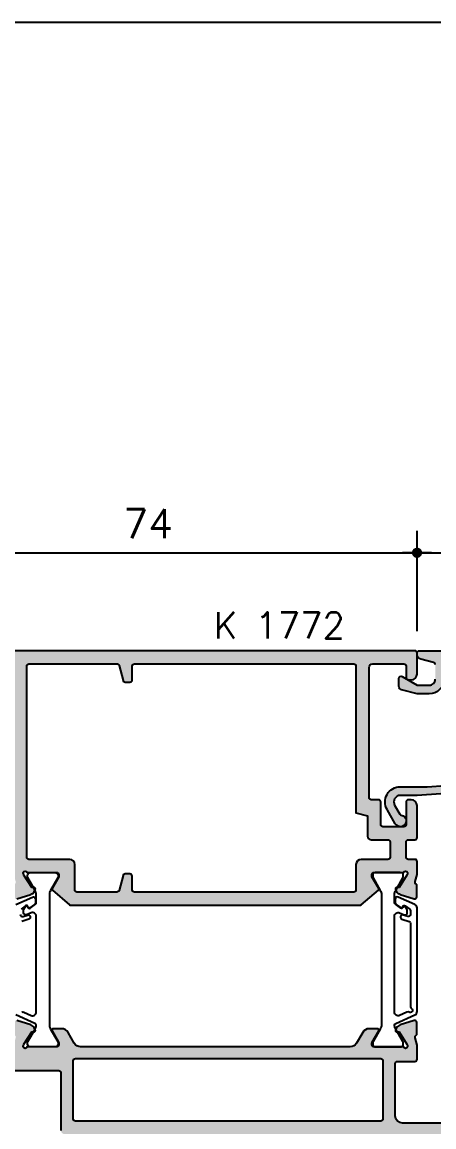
# Model space of a CAD drawing. Extents: x 0 to 1130, y -960 to 577.
# Drawn here: x 356.1 to 384.5, y -99 to -23 of the extents above; entities that cross this region are included whole.
import ezdxf

# ---------------------------------------------------------------- set-up
doc = ezdxf.new("R2010")
doc.units = 0
doc.header["$LTSCALE"] = 7.5
doc.header["$MEASUREMENT"] = 0
doc.layers.get('0').update_dxf_attribs({"linetype": 'CONTINUOUS'})
doc.layers.get('DEFPOINTS').update_dxf_attribs({"linetype": 'CONTINUOUS'})
for name, color, linetype in [('FILL', 8, 'CONTINUOUS'), ('GOMMA', 3, 'CONTINUOUS'), ('GROSSA', 4, 'CONTINUOUS'), ('MARCHIO', 7, 'CONTINUOUS'), ('QUOTE', 254, 'CONTINUOUS'), ('TESTO', 2, 'CONTINUOUS')]:
    doc.layers.add(name, color=color, linetype=linetype)
doc.styles.get("Standard").update_dxf_attribs({"font": 'romans.shx'})
doc.dimstyles.new('SCALA_1-2$0', dxfattribs={"dimtxt": 2, "dimasz": 1, "dimexe": 1.5, "dimexo": 1.5, "dimgap": 1, "dimtad": 3, "dimlfac": 2, "dimdsep": 46, "dimtxsty": 'Standard', "dimblk1": 'PUNTO', "dimblk2": 'PUNTO', "dimsah": 1, "dimcen": 0, "dimclrt": 2, "dimaunit": 1, "dimadec": 0, "dimazin": 0, "dimtfac": 0.7, "dimtmove": 0, "dimatfit": 3, "dimldrblk": 'PUNTO', "dimfxl": 1, "dimtolj": 2, "dimarcsym": 0})

# ---------------------------------------------------------------- blocks, each defined once
blk = doc.blocks.new('PUNTO')
blk.add_line((-1, 0), (1, 0))
at = {"const_width": 0.35}
blk.add_lwpolyline([(-0.1750000000000114, 0, 1), (0.1750000000000114, 0, 1)], format="xyb", close=True, dxfattribs=at)
blk = doc.blocks.new('*D85')
at = {"layer": 'DEFPOINTS', "color": 0, "transparency": 16777216}
for p in [(383.2974432438359, -59.50696298752115), (346.2974432438359, -66.50000027074663), (383.2974432438359, -66.40000027074683)]:
    blk.add_point(p, dxfattribs=at)
at = {"layer": 'QUOTE', "color": 0, "lineweight": -2, "transparency": 16777216}
for p, q in [((346.2974432438359, -65.00000027074663), (346.2974432438359, -58.00696298752115)), ((383.2974432438359, -64.90000027074683), (383.2974432438359, -58.00696298752115)), ((347.2974432438359, -59.50696298752115), (382.2974432438359, -59.50696298752115))]:
    blk.add_line(p, q, dxfattribs=at)
at = {"layer": 'QUOTE', "color": 0, "lineweight": -2, "transparency": 16777216, "rotation": 180}
blk.add_blockref('PUNTO', (346.2974432438359, -59.50696298752115), dxfattribs=at)
at = {"layer": 'QUOTE', "color": 0, "lineweight": -2, "transparency": 16777216}
blk.add_blockref('PUNTO', (383.2974432438359, -59.50696298752115), dxfattribs=at)
at = {"layer": 'QUOTE', "color": 2, "transparency": 16777216, "insert": (364.7974432438359, -57.50696298752115), "char_height": 2, "attachment_point": 5}
blk.add_mtext('\\A2;74', dxfattribs=at)
blk = doc.blocks.new('*D86')
at = {"layer": 'DEFPOINTS', "color": 0, "transparency": 16777216}
for p in [(394.2956111785611, -59.50696298752115), (383.2974432438359, -66.40000027074683), (394.2956111785611, -66.40003627691686)]:
    blk.add_point(p, dxfattribs=at)
at = {"layer": 'QUOTE', "color": 0, "lineweight": -2, "transparency": 16777216}
for p, q in [((383.2974432438359, -64.90000027074683), (383.2974432438359, -58.00696298752115)), ((394.2956111785611, -64.90003627691686), (394.2956111785611, -58.00696298752115)), ((384.2974432438359, -59.50696298752115), (393.2956111785611, -59.50696298752115))]:
    blk.add_line(p, q, dxfattribs=at)
at = {"layer": 'QUOTE', "color": 0, "lineweight": -2, "transparency": 16777216, "rotation": 180}
blk.add_blockref('PUNTO', (383.2974432438359, -59.50696298752115), dxfattribs=at)
at = {"layer": 'QUOTE', "color": 0, "lineweight": -2, "transparency": 16777216}
blk.add_blockref('PUNTO', (394.2956111785611, -59.50696298752115), dxfattribs=at)
at = {"layer": 'QUOTE', "color": 2, "transparency": 16777216, "insert": (388.7965272111985, -57.50696298752115), "char_height": 2, "attachment_point": 5}
blk.add_mtext('\\A2;22', dxfattribs=at)

msp = doc.modelspace()

# ---------------------------------------------------------------- hatches: boundary and pattern name
at = {"layer": 'FILL'}
h = msp.add_hatch(color=256, dxfattribs=at)
edge = h.paths.add_edge_path(flags=16)
edge.add_arc((363.2119869420862, -68.25000027074663), 0.15, 194.9999999999607, 269.9999999999566)
edge.add_line((363.211986942086, -68.40000027074672), (363.5468878938896, -68.40000027074672))
edge.add_arc((363.5468878938891, -68.25000027074685), 0.1499999999998636, 270.0000000000868, 360.0000000000869)
edge.add_line((363.6968878938892, -68.25000027074663), (363.6968878938892, -67.30000027074658))
edge.add_arc((363.8468878938888, -67.3000002707467), 0.1499999999999631, 89.99999999995123, 179.9999999999566, ccw=False)
edge.add_line((363.8468878938893, -67.15000027074672), (378.9468878938892, -67.15000027074672))
edge.add_arc((378.9468878938892, -67.3000002707467), 0.1500000000000057, 0, 90, ccw=False)
edge.add_line((379.0968878938893, -67.3000002707467), (379.0968878938893, -77.39938679848791))
edge.add_line((379.0968878938893, -77.39938679848791), (379.8974432438361, -77.6138949580025))
edge.add_line((379.8974432438358, -77.6138949580025), (379.8974432438358, -79.00000027074674))
edge.add_arc((380.1474432438358, -79.00000027074663), 0.2500000000000853, 180.0000000000196, 270.0000000000326)
edge.add_line((380.1474432438363, -79.25000027074674), (381.2974432438361, -79.25000027074663))
edge.add_arc((381.2974432438359, -79.4000002707466), 0.1500000000000057, -3.26281224261038e-11, 89.99999999994583, ccw=False)
edge.add_line((381.447443243836, -79.40000027074672), (381.447443243836, -80.4476704113685))
edge.add_arc((381.2974432438359, -80.44767041136862), 0.1500000000000057, -89.99999999994583, 3.26281224261038e-11, ccw=False)
edge.add_line((381.2974432438359, -80.5976704113686), (379.4468878938892, -80.5976704113686))
edge.add_arc((379.4468878938892, -80.94767041136862), 0.3499999999999943, 90.00000000000463, 180.0000000000047)
edge.add_line((379.0968878938893, -80.94767041136862), (379.0968878938893, -82.70000027074678))
edge.add_arc((378.9468878938892, -82.70000027074678), 0.1499999999999773, -90, 0, ccw=False)
edge.add_line((378.9468878938892, -82.85000027074676), (363.8468878938893, -82.85000027074699))
edge.add_arc((363.8468878938891, -82.7000002707469), 0.1500000000000625, 179.9999999999891, 270.0000000000054, ccw=False)
edge.add_line((363.6968878938892, -82.7000002707469), (363.6968878938892, -81.75000027074685))
edge.add_arc((363.5468878938891, -81.75000027074663), 0.1499999999998636, 359.9999999999131, 449.9999999999132)
edge.add_line((363.5468878938896, -81.60000027074676), (363.2119869420862, -81.60000027074676))
edge.add_arc((363.2119869420862, -81.75000027074674), 0.1500000000000057, 90.00000000004343, 165.0000000000393)
edge.add_line((363.0670980681427, -81.71117741398149), (362.7917412290969, -82.73882312751226))
edge.add_arc((362.6468523551537, -82.7000002707469), 0.1499999999998922, 269.99999999998914, 344.9999999999833, ccw=False)
edge.add_line((362.6468523551537, -82.85000027074676), (359.8979985937824, -82.85000027074699))
edge.add_arc((359.8979985937824, -82.7000002707469), 0.1500000000000057, 180.0000000000109, 270.0000000000054, ccw=False)
edge.add_line((359.7479985937825, -82.7000002707469), (359.7479985937823, -80.9476704113685))
edge.add_arc((359.3979985937822, -80.94767041136862), 0.3499999999999943, 4.652697134026705e-12, 90)
edge.add_line((359.3979985937822, -80.5976704113686), (356.5974432438356, -80.5976704113686))
edge.add_arc((356.5974432438356, -80.44767041136862), 0.1500000000000057, 180.0000000000109, 270.0000000000054, ccw=False)
edge.add_line((356.4474432438356, -80.44767041136862), (356.4474432438356, -67.30000027074658))
edge.add_arc((356.5974432438356, -67.30000027074658), 0.1500000000000199, 90.0000000000054, 180.0000000000109, ccw=False)
edge.add_line((356.5974432438356, -67.1500002707466), (362.6468523551539, -67.15000027074672))
edge.add_arc((362.6468523551537, -67.30000027074658), 0.1499999999998636, 15.000000000008981, 90.00000000002171, ccw=False)
edge.add_line((362.7917412290969, -67.26117741398122), (363.0670980681427, -68.28882312751199))
edge = h.paths.add_edge_path()
edge.add_line((380.197443243836, -81.80000027074749), (380.197443243836, -81.6500002707474))
edge.add_arc((380.3474432438356, -81.6500002707474), 0.1499999999998636, 90, 180, ccw=False)
edge.add_line((380.3474432438356, -81.50000027074753), (382.3646005313612, -81.50000027074753))
edge.add_arc((382.5060218875988, -81.55000027074749), 0.1499999999999834, 19.471220634497627, 160.5287793655025, ccw=False)
edge.add_line((382.6474432438358, -81.50000027074753), (382.6474432438358, -81.51914116130416))
edge.add_arc((382.3474432438359, -81.51914116130439), 0.3000000000000682, -32.40172067704111, 5.4285465012071654e-11, ccw=False)
edge.add_line((382.600736793871, -81.67989680665079), (382.0587051889302, -82.53394525484367))
edge.add_line((382.0587051889302, -82.53394525484356), (381.9144944117847, -82.52789669398936))
edge.add_arc((381.9103038458998, -82.62780885119554), 0.1000000000000201, 87.59827932291405, 207.5982793229115)
edge.add_line((381.82168209667, -82.6741357932861), (381.8951467331337, -82.81467096129342))
edge.add_arc((382.2496337300527, -82.62936319293141), 0.399999999999929, 207.5982793228842, 252.5982793228868)
edge.add_line((382.1300059503042, -83.01105573191063), (383.0903403302191, -83.31203795700873))
edge.add_arc((383.1352007476248, -83.16890325489152), 0.1499999999999461, 252.598279322908, 360.0000000000109)
edge.add_line((383.2852007476249, -83.1689032548914), (383.2852007476249, -82.39335616811417))
edge.add_arc((383.1852032055651, -82.39265503900987), 0.0999999999999522, 359.5982793229086, 420.3673421366811)
edge.add_arc((383.3088125523993, -82.17535172708114), 0.1500000000000135, 162.5982793228698, 240.3673421366588, ccw=False)
edge.add_line((383.165677850282, -82.13049130967539), (383.2974432438359, -81.63059469637454))
edge.add_line((383.2974432438359, -81.63059469637443), (383.2974432438359, -80.74767041136869))
edge.add_arc((383.1474432438358, -80.74767041136869), 0.1500000000001194, 1.085629331272016e-11, 89.99999999998914)
edge.add_line((383.1474432438358, -80.5976704113686), (382.6974432438358, -80.5976704113686))
edge.add_arc((382.6974432438358, -80.44767041136862), 0.1500000000000341, 180.0000000000217, 270.00000000002166, ccw=False)
edge.add_line((382.5474432438359, -80.44767041136862), (382.5474432438359, -79.40000027074672))
edge.add_arc((382.697443243836, -79.40000027074672), 0.1500000000000909, 90, 180, ccw=False)
edge.add_line((382.697443243836, -79.25000027074663), (383.1474432438361, -79.25000027074663))
edge.add_arc((383.1474432438361, -79.10000027074665), 0.1499999999999773, 269.9999999999566, 359.9999999999566)
edge.add_line((383.2974432438359, -79.10000027074676), (383.2974432438359, -76.90000027074672))
edge.add_arc((382.8974432438361, -76.90000027074683), 0.3999999999999773, 1.628443996909413e-11, 90.00000000001629)
edge.add_line((382.8974432438358, -76.50000027074685), (382.6974432438358, -76.50000027074685))
edge.add_arc((382.6974432438358, -76.65000027074683), 0.1499999999999773, 89.99999999995657, 179.9999999999566)
edge.add_line((382.5474432438359, -76.65000027074672), (382.5474432438359, -78.20000027074667))
edge.add_arc((382.3974432438358, -78.20000027074678), 0.1499999999999773, -89.99999999995657, 4.3428372009657323e-11, ccw=False)
edge.add_line((382.3974432438358, -78.35000027074676), (380.9474432438358, -78.35000027074676))
edge.add_arc((380.947443243836, -78.20000027074667), 0.1500000000000909, 180, 270, ccw=False)
edge.add_line((380.7974432438359, -78.20000027074667), (380.7974432438359, -76.65000027074683))
edge.add_arc((380.6474432438358, -76.65000027074683), 0.1500000000000341, 2.171258662545267e-11, 90.0000000000217)
edge.add_line((380.6474432438358, -76.50000027074685), (380.1468878938895, -76.50000027074685))
edge.add_arc((380.1468878938892, -76.35000027074676), 0.1500000000000341, 180.0000000000217, 270.00000000002166, ccw=False)
edge.add_line((379.9968878938894, -76.35000027074688), (379.9968878938894, -67.40000027074672))
edge.add_arc((380.2468878938894, -67.40000027074672), 0.25, 90, 180, ccw=False)
edge.add_line((380.2468878938894, -67.15000027074672), (382.3974432438361, -67.15000027074672))
edge.add_arc((382.3974432438358, -67.30000027074658), 0.1499999999998636, 0, 90, ccw=False)
edge.add_line((382.5474432438359, -67.30000027074658), (382.5474432438359, -68.10000027074676))
edge.add_arc((382.6974432438358, -68.10000027074665), 0.1499999999999773, 180.0000000000434, 270.0000000000434)
edge.add_line((382.697443243836, -68.25000027074663), (382.8974432438361, -68.25000027074663))
edge.add_arc((382.8974432438361, -67.85000027074665), 0.3999999999999773, 269.9999999999837, 359.9999999999837)
edge.add_line((383.2974432438359, -67.85000027074676), (383.2974432438359, -66.40000027074683))
edge.add_arc((383.1474432438358, -66.40000027074683), 0.1500000000000057, 1.085629331272839e-11, 90.00000000001086)
edge.add_line((383.1474432438358, -66.25000027074685), (346.5474432438359, -66.25000027074663))
edge.add_arc((346.5474432438359, -66.50000027074663), 0.25, 90, 180)
edge.add_line((346.2974432438359, -66.50000027074663), (346.2974432438359, -68.35000027074653))
edge.add_arc((346.447443243836, -68.35000027074653), 0.1500000000000341, 180, 270)
edge.add_line((346.447443243836, -68.50000027074663), (347.197443243836, -68.50000027074663))
edge.add_arc((347.197443243836, -68.1500002707466), 0.3500000000000227, 269.9999999999791, 359.9999999999814)
edge.add_arc((347.3974432438358, -68.15000027074672), 0.1500000000000909, 0, 90)
edge.add_line((347.3974432438358, -68.00000027074663), (347.0474432438359, -68.00000027074663))
edge.add_arc((347.0474432438359, -67.85000027074653), 0.1500000000000909, 180, 270, ccw=False)
edge.add_line((346.8974432438358, -67.85000027074653), (346.8974432438358, -67.2500002707464))
edge.add_arc((347.2474432438357, -67.2500002707464), 0.3499999999999091, 90, 180, ccw=False)
edge.add_line((347.2474432438357, -66.90000027074649), (350.3474432438356, -66.90000027074649))
edge.add_arc((350.3474432438356, -67.25000027074663), 0.3500000000001364, 0, 90, ccw=False)
edge.add_line((350.697443243836, -67.25000027074663), (350.697443243836, -67.85000027074676))
edge.add_arc((350.5474432438359, -67.85000027074676), 0.1499999999998636, -90, 0, ccw=False)
edge.add_line((350.5474432438359, -68.00000027074663), (350.1974432438358, -68.00000027074663))
edge.add_arc((350.197443243836, -68.15000027074649), 0.149999999999892, 90.00000000001086, 179.9999999999891)
edge.add_arc((350.3974432438358, -68.1500002707466), 0.3499999999999801, 179.9999999999721, 269.9999999999884)
edge.add_line((350.3974432438358, -68.50000027074663), (351.1474432438358, -68.50000027074663))
edge.add_arc((351.1474432438358, -68.35000027074653), 0.1500000000000909, 270, 360)
edge.add_line((351.2974432438359, -68.35000027074653), (351.2974432438359, -67.30000027074658))
edge.add_arc((351.447443243836, -67.30000027074658), 0.1499999999998636, 90, 180, ccw=False)
edge.add_line((351.447443243836, -67.15000027074672), (355.0474432438364, -67.15000027074672))
edge.add_arc((355.0474432438361, -67.65000027074672), 0.5, 0, 90.00000000000159, ccw=False)
edge.add_line((355.5474432438361, -67.65000027074672), (355.5474432438355, -81.63059469637398))
edge.add_line((355.5474432438355, -81.63059469637398), (355.6792086373894, -82.13049130967539))
edge.add_arc((355.5360739352723, -82.17535172708114), 0.1500000000000208, -60.36734213665409, 17.401720677128594, ccw=False)
edge.add_arc((355.6596832821065, -82.39265503900987), 0.09999999999994329, 119.6326578633189, 180.4017206770914)
edge.add_line((355.5596857400469, -82.39335616811428), (355.5596857400469, -83.16890325489152))
edge.add_arc((355.7096857400466, -83.16890325489152), 0.1499999999999488, 179.9999999999891, 287.401720677092)
edge.add_line((355.7545461574523, -83.31203795700873), (356.7148805373672, -83.01105573191063))
edge.add_arc((356.5952527576187, -82.62936319293141), 0.3999999999999496, 287.401720677112, 332.4017206771132)
edge.add_line((356.9497397545379, -82.81467096129342), (357.0232043910019, -82.6741357932861))
edge.add_arc((356.9345826417721, -82.62780885119554), 0.1000000000000089, 332.4017206770778, 452.4017206770779)
edge.add_line((356.9303920758871, -82.52789669398948), (356.7861812987414, -82.53394525484367))
edge.add_line((356.7861812987417, -82.53394525484367), (356.2441496938011, -81.67989680665079))
edge.add_arc((356.4974432438357, -81.51914116130405), 0.3000000000001614, 180.0000000000163, 212.4017206771137, ccw=False)
edge.add_line((356.1974432438356, -81.51914116130416), (356.1974432438356, -81.50000027074753))
edge.add_arc((356.3388646000731, -81.55000027074749), 0.1499999999999834, 19.471220634497627, 160.5287793655025, ccw=False)
edge.add_line((356.4802859563101, -81.50000027074753), (358.4474432438358, -81.50000027074753))
edge.add_line((358.447443243836, -81.50000027074753), (358.497443243836, -81.50000027074753))
edge.add_arc((358.4974432438357, -81.6500002707474), 0.1499999999998636, 0, 90, ccw=False)
edge.add_line((358.6474432438358, -81.6500002707474), (358.6474432438361, -81.80000027074749))
edge.add_line((358.6474432438358, -81.80000027074749), (358.185563028484, -82.60000027074744))
edge.add_arc((358.2721655688624, -82.65000027074751), 0.100000000000091, 149.9999999999661, 229.9999999999754)
edge.add_line((358.2078868078938, -82.72660471505941), (359.3856995317165, -83.71490693721472))
edge.add_arc((359.4821176731696, -83.60000027074676), 0.1500000000000061, 230.0000000000135, 270.0000000000054)
edge.add_line((359.4821176731696, -83.75000027074685), (379.3627688145023, -83.75000027074685))
edge.add_arc((379.3627688145023, -83.60000027074688), 0.1500000000000057, 269.9999999999891, 309.9999999999823)
edge.add_line((379.4591869559554, -83.71490693721472), (380.636999679778, -82.72660471505941))
edge.add_arc((380.5727209188092, -82.65000027074763), 0.09999999999994862, 310.0000000000415, 390.0000000001554)
edge.add_line((380.6593234591874, -82.60000027074744), (380.1974432438358, -81.80000027074749))
edge = h.paths.add_edge_path(flags=16)
edge.add_line((380.9474432438358, -94.45000027074747), (380.9474432438362, -98.45000027074667))
edge.add_arc((380.7974432438359, -98.45000027074667), 0.1500000000000625, 269.99999999998914, 359.99999999998914, ccw=False)
edge.add_line((380.7974432438359, -98.60000027074676), (359.7974432438359, -98.60000027074676))
edge.add_arc((359.7974432438359, -98.45000027074667), 0.1500000000000625, 180.0000000000109, 270.00000000001086, ccw=False)
edge.add_line((359.6474432438358, -98.45000027074678), (359.6474432438356, -94.45000027074747))
edge.add_arc((359.7974432438359, -94.45000027074747), 0.1500000000000057, 90, 180.0000000000109, ccw=False)
edge.add_line((359.7974432438359, -94.30000027074749), (380.7974432438359, -94.30000027074749))
edge.add_arc((380.7974432438357, -94.45000027074747), 0.1500000000000057, 0, 90, ccw=False)
edge = h.paths.add_edge_path()
edge.add_line((353.4474432438353, -95.12500027074731), (358.6474432438358, -95.12500027074731))
edge.add_arc((358.6474432438358, -95.27500027074717), 0.1499999999999204, -2.1714186004828662e-11, 89.99999999997829, ccw=False)
edge.add_line((358.7974432438355, -95.27500027074717), (358.7974432438359, -99.25000027074708))
edge.add_arc((359.0474432438361, -99.25000027074708), 0.25, 180.0000000000065, 270)
edge.add_line((359.0474432438361, -99.50000027074708), (394.1474432438361, -99.50000027074708))
edge.add_arc((394.1474432438361, -99.35000027074699), 0.1500000000000341, 269.9999999999783, 359.9999999999783)
edge.add_line((394.2974432438359, -99.3500002707471), (394.2974432438359, -97.40000027074706))
edge.add_arc((394.1474432438361, -97.40000027074706), 0.1500000000000341, 2.171258662545267e-11, 90.0000000000217)
edge.add_line((394.1474432438358, -97.25000027074708), (393.3974432438358, -97.25000027074708))
edge.add_arc((393.3974432438361, -97.60000027074699), 0.3499999999999375, 90.00000000000463, 180.0000000000047)
edge.add_arc((393.197443243836, -97.60000027074699), 0.1500000000000341, 180.0000000000217, 270.0000000000217)
edge.add_line((393.197443243836, -97.75000027074708), (393.5474432438359, -97.75000027074708))
edge.add_arc((393.5474432438361, -97.90000027074706), 0.1500000000000341, 1.0913936421275139e-11, 90.00000000002171, ccw=False)
edge.add_line((393.697443243836, -97.90000027074706), (393.697443243836, -98.50000027074708))
edge.add_arc((393.3474432438361, -98.50000027074708), 0.3499999999999375, -89.99999999999528, 1.3983481039758772e-11, ccw=False)
edge.add_line((393.3474432438361, -98.8500002707471), (390.2474432438362, -98.8500002707471))
edge.add_arc((390.2474432438362, -98.50000027074697), 0.3500000000000796, 180.0000000000093, 270.0000000000093, ccw=False)
edge.add_line((389.8974432438363, -98.50000027074708), (389.8974432438363, -97.90000027074706))
edge.add_arc((390.0474432438361, -97.90000027074694), 0.1499999999999204, 90.00000000002171, 180.0000000000217, ccw=False)
edge.add_line((390.0474432438359, -97.75000027074708), (390.3974432438381, -97.75000027074708))
edge.add_arc((390.3974432438381, -97.60000027074699), 0.1500000000000625, 269.9999999999891, 360.0000000000109)
edge.add_arc((390.1974432438374, -97.60000027074813), 0.3500000000010743, 2.00065976762531e-10, 90.00000000018146)
edge.add_line((390.197443243836, -97.25000027074708), (388.697443243836, -97.25000027074708))
edge.add_arc((388.697443243836, -97.40000027074706), 0.1500000000000341, 89.99999999997829, 179.9999999999783)
edge.add_line((388.5474432438359, -97.40000027074706), (388.5474432438359, -97.6000002707471))
edge.add_arc((388.697443243836, -97.60000027074699), 0.1500000000000625, 180.0000000000109, 270.0000000000109)
edge.add_line((388.697443243836, -97.75000027074708), (389.1474432438358, -97.75000027074708))
edge.add_arc((389.1474432438358, -97.90000027074717), 0.1500000000000625, 1.0913936421275139e-11, 90.00000000001091, ccw=False)
edge.add_line((389.2974432438359, -97.90000027074706), (389.2974432438359, -98.60000027074688))
edge.add_arc((389.1474432438358, -98.60000027074688), 0.1500000000000625, 269.99999999998914, 359.99999999998914, ccw=False)
edge.add_line((389.1474432438358, -98.75000027074697), (382.2974432438359, -98.75000027074685))
edge.add_arc((382.2974432438361, -98.25000027074674), 0.5000000000000568, 180.0000000000065, 269.99999999999346, ccw=False)
edge.add_line((381.7974432438359, -98.25000027074685), (381.7974432438355, -94.65000027074751))
edge.add_arc((381.9474432438356, -94.65000027074751), 0.1500000000000341, 89.99999999997829, 179.9999999999783, ccw=False)
edge.add_line((381.9474432438356, -94.50000027074753), (383.1474432438358, -94.50000027074753))
edge.add_arc((383.1474432438358, -94.35000027074744), 0.1500000000000057, 270, 360)
edge.add_line((383.2974432438359, -94.35000027074744), (383.2974432438359, -93.36940584512053))
edge.add_line((383.2974432438359, -93.36940584512053), (383.165677850282, -92.86950923181968))
edge.add_arc((383.3088125523991, -92.82464881441393), 0.1500000000000072, 119.6326578633412, 197.4017206771302, ccw=False)
edge.add_arc((383.1852032055649, -92.60734550248509), 0.09999999999994329, 299.6326578633189, 360.4017206770914)
edge.add_line((383.2852007476245, -92.60664437338079), (383.2852007476245, -91.83109728660355))
edge.add_arc((383.1352007476246, -91.83109728660344), 0.1499999999999488, 359.9999999999891, 467.401720677092)
edge.add_line((383.0903403302191, -91.68796258448634), (382.1300059503042, -91.98894480958444))
edge.add_arc((382.2496337300527, -92.37063734856355), 0.3999999999999225, 107.4017206771132, 152.4017206771158)
edge.add_line((381.8951467331335, -92.18532958020165), (381.8216820966697, -92.32586474820897))
edge.add_arc((381.9103038458998, -92.37219169029953), 0.09999999999999626, 152.4017206770741, 272.401720677086)
edge.add_line((381.9144944117843, -92.4721038475056), (382.0587051889297, -92.4660552866514))
edge.add_line((382.0587051889297, -92.4660552866514), (382.6007367938705, -93.32010373484428))
edge.add_arc((382.3474432438356, -93.48085938019057), 0.3000000000000714, -5.4285465012071654e-11, 32.40172067704111, ccw=False)
edge.add_line((382.6474432438358, -93.4808593801909), (382.6474432438358, -93.50000027074753))
edge.add_arc((382.5060218875983, -93.45000027074747), 0.1499999999999834, 199.4712206344975, 340.52877936550243, ccw=False)
edge.add_line((382.3646005313612, -93.50000027074753), (380.3474432438359, -93.50000027074753))
edge.add_arc((380.3474432438356, -93.35000027074744), 0.1500000000000341, 180.0000000000217, 270.00000000002166, ccw=False)
edge.add_line((380.1974432438356, -93.35000027074756), (380.1974432438356, -93.2401926496122))
edge.add_arc((380.3474432438356, -93.24019264961254), 0.1500000000001194, 149.9999999998954, 179.9999999998914, ccw=False)
edge.add_line((380.217539433268, -93.16519264961215), (380.6593234591874, -92.4000002707474))
edge.add_arc((380.572720918809, -92.35000027074744), 0.0999999999999707, 330.0000000000203, 449.9999999999837)
edge.add_line((380.572720918809, -92.25000027074753), (379.9953706496194, -92.25000027074753))
edge.add_arc((379.9953706496194, -92.75000027074753), 0.5, 89.99999999999675, 150.0000000000011)
edge.add_line((379.5623579477274, -92.50000027074753), (379.1293452458353, -93.25000027074753))
edge.add_arc((378.6963325439428, -93.00000027074753), 0.499999999999988, 270, 330.00000000000676, ccw=False)
edge.add_line((378.6963325439428, -93.50000027074753), (360.148553943729, -93.50000027074753))
edge.add_arc((360.1485539437292, -93.00000027074753), 0.5, 210.0000000000078, 270, ccw=False)
edge.add_line((359.7155412418369, -93.25000027074753), (359.2825285399445, -92.50000027074742))
edge.add_arc((358.8495158380524, -92.75000027074776), 0.5000000000002712, 30.00000000002343, 90.00000000001629)
edge.add_line((358.849515838052, -92.25000027074753), (358.2721655688624, -92.25000027074753))
edge.add_arc((358.2721655688626, -92.35000027074744), 0.09999999999999432, 90.00000000003257, 209.9999999999856)
edge.add_line((358.185563028484, -92.40000027074751), (358.6273470544033, -93.16519264961215))
edge.add_arc((358.4974432438357, -93.24019264961254), 0.1500000000002165, 9.771383702172898e-11, 30.000000000097714, ccw=False)
edge.add_line((358.6474432438358, -93.2401926496122), (358.6474432438358, -93.35000027074744))
edge.add_arc((358.497443243836, -93.35000027074744), 0.1500000000000341, 269.9999999999783, 359.9999999999783, ccw=False)
edge.add_line((358.4974432438357, -93.50000027074753), (356.4802859563104, -93.50000027074753))
edge.add_arc((356.3388646000731, -93.45000027074747), 0.1499999999999834, 199.4712206344975, 340.52877936550243, ccw=False)
edge.add_line((356.197443243836, -93.50000027074753), (356.197443243836, -93.4808593801909))
edge.add_arc((356.4974432438362, -93.48085938019102), 0.3000000000001819, 147.5982793228831, 179.9999999999783, ccw=False)
edge.add_line((356.2441496938013, -93.32010373484428), (356.7861812987419, -92.4660552866514))
edge.add_line((356.7861812987417, -92.4660552866514), (356.9303920758873, -92.4721038475056))
edge.add_arc((356.9345826417723, -92.37219169029953), 0.1000000000000195, 267.5982793229222, 387.5982793229221)
edge.add_line((357.0232043910019, -92.32586474820897), (356.9497397545379, -92.18532958020165))
edge.add_arc((356.5952527576192, -92.37063734856355), 0.399999999999929, 27.59827932288415, 72.59827932288678)
edge.add_line((356.7148805373677, -91.98894480958444), (355.7545461574528, -91.68796258448634))
edge.add_arc((355.709685740047, -91.83109728660344), 0.1499999999999418, 72.59827932291317, 180.0000000000109)
edge.add_line((355.5596857400469, -91.83109728660355), (355.5596857400469, -92.60664437338079))
edge.add_arc((355.6596832821067, -92.60734550248509), 0.0999999999999522, 179.5982793229086, 240.3673421366811)
edge.add_arc((355.5360739352725, -92.82464881441393), 0.1500000000000206, -17.40172067712848, 60.36734213665409, ccw=False)
edge.add_line((355.6792086373898, -92.86950923181968), (355.5474432438359, -93.36940584512087))
edge.add_line((355.5474432438359, -93.36940584512087), (355.5474432438359, -94.17500027074726))
edge.add_arc((355.3974432438358, -94.17500027074726), 0.1500000000000057, 270, 359.99999999998914, ccw=False)
edge.add_line((355.3974432438358, -94.32500027074724), (353.4474432438351, -94.32500027074735))
edge.add_arc((353.4474432438353, -94.47500027074733), 0.1500000000000057, 90, 180)
edge.add_line((353.2974432438355, -94.47500027074733), (353.2974432438355, -94.97500027074733))
edge.add_arc((353.4474432438353, -94.97500027074722), 0.1500000000000057, 180.0000000000109, 269.9999999999946)
h = msp.add_hatch(color=256, dxfattribs=at)
edge = h.paths.add_edge_path()
edge.add_arc((391.3957149884828, -77.1500810066591), 0.1500000000000341, -14.999999999968509, 90.00000000003263, ccw=False)
edge.add_line((391.5406038624262, -77.1889038634244), (391.48701402394, -77.38890386342433))
edge.add_arc((391.3421251499966, -77.35008100665908), 0.1499999999999927, 270.0000000000434, 345.00000000004974, ccw=False)
edge.add_line((391.3421251499967, -77.50008100665906), (390.4457149884829, -77.50008100665906))
edge.add_arc((390.4457149884829, -77.35008100665897), 0.1500000000000909, 180, 270, ccw=False)
edge.add_line((390.2957149884828, -77.35008100665897), (390.2957149884828, -75.87177085956802))
edge.add_arc((390.1457149884828, -75.87177085956802), 0.1499999999999488, 0, 94.00000000000422)
edge.add_line((390.1352515174212, -75.72213625202909), (383.2974432438359, -76.20028238528181))
edge.add_line((383.2974432438359, -76.20028238528181), (382.1474432438361, -76.20028238528181))
edge.add_arc((382.1474432438361, -76.65028238528186), 0.4500000000000455, 90, 209.9999999999984)
edge.add_line((381.757731812133, -76.87528238528188), (382.108516290237, -77.48285892386463))
edge.add_arc((382.2384201008048, -77.40785892386455), 0.1500000000000886, 210.000000000013, 260.4788036413728)
edge.add_arc((382.1474432438362, -77.9502823852821), 0.3999999999999833, -150.0000000000013, 80.47880364135489, ccw=False)
edge.add_line((381.8010330823224, -78.15028238528208), (381.2381165698625, -77.17528238528195))
edge.add_arc((382.1474432438362, -76.65028238528188), 1.049999999999975, 90.00000000000472, 210.0000000000047, ccw=False)
edge.add_line((382.1474432438361, -75.6002823852819), (383.9932701334512, -75.6002823852819))
edge.add_line((383.9932701334512, -75.6002823852819), (390.2957149884828, -75.15957250911976))
edge.add_line((390.2957149884828, -75.15957250911976), (393.5457129633755, -75.15957250911976))
edge.add_arc((393.5457129633756, -75.00957250911966), 0.1500000000000909, 269.9999999999566, 360.000825780694)
edge.add_line((393.6957129633602, -75.00957034723086), (393.6956097751856, -67.8499858581543))
edge.add_arc((392.6956097752895, -67.85000027074685), 0.99999999999998, 0.000825780724913764, 89.99999999999838)
edge.add_line((392.6956097752895, -66.85000027074688), (385.299030698824, -66.85000027074688))
edge.add_arc((385.2990306988239, -67.00000027074685), 0.1499999999999773, 89.99999999996743, 180.0045693693494)
edge.add_line((385.149030699301, -67.00001223332782), (385.1491308155214, -68.21254267774685))
edge.add_arc((384.1491308186656, -68.21262197581103), 0.999999999999883, -90.39195447483883, 0.004543444405783248, ccw=False)
edge.add_line((384.1422899759182, -69.21259857697243), (383.2992111881817, -69.21267971984054))
edge.add_line((383.2992111881817, -69.21267971984054), (382.2334415217797, -68.92710759841049))
edge.add_arc((382.2981462830552, -68.68562614183804), 0.2500000000001429, 179.9834197283645, 255.0000000000345, ccw=False)
edge.add_line((382.0481462935227, -68.68555379675632), (382.048301164145, -68.15037361737933))
edge.add_arc((382.1983011578644, -68.15041702442849), 0.149999999999978, 59.99999999999892, 179.9834197283145, ccw=False)
edge.add_line((382.2733011578644, -68.02051321386085), (383.2974432438361, -68.61180192288515))
edge.add_line((383.2974432438361, -68.61180192288515), (384.1491311099253, -68.61180192288515))
edge.add_arc((384.1491311099254, -68.21180192288506), 0.4000000000000909, 269.9999999999797, 360.0044368585347)
edge.add_line((384.5491311087262, -68.21177094776914), (384.5490491786054, -67.20065206055784))
edge.add_arc((384.3990491790978, -67.20066421493283), 0.150000000000029, 0.004642629267035323, 75.0000000000078)
edge.add_line((384.4378720358632, -67.05577534098944), (383.5559047699076, -66.81945292432596))
edge.add_arc((383.6216150137992, -66.50200447633966), 0.324177965446777, 179.6457709482695, 258.30522138808, ccw=False)
edge.add_line((383.2974432438359, -66.50000027074674), (383.2974432438359, -66.40000027074683))
edge.add_arc((383.4474432438359, -66.40000027074689), 0.1500000000000341, 89.99999999997829, 179.9999999999783, ccw=False)
edge.add_line((383.447443243836, -66.25000027074685), (394.1456111782179, -66.25000027074685))
edge.add_arc((394.1456111782179, -66.40000027074689), 0.1500000000000341, 0.0005358420376069262, 90.00000000001091, ccw=False)
edge.add_line((394.2956111782114, -66.39999886791571), (394.2957135856386, -77.35007960382785))
edge.add_arc((394.1457135856452, -77.35008100665908), 0.1499999999999716, -89.99999999994583, 0.0005358420593211122, ccw=False)
edge.add_line((394.1457135856454, -77.50008100665906), (393.2493048269691, -77.50008100665906))
edge.add_arc((393.2493048269691, -77.35008100665891), 0.1500000000001478, 195.0000000000019, 270, ccw=False)
edge.add_line((393.1044159530256, -77.38890386342433), (393.0508261145396, -77.1889038634244))
edge.add_arc((393.1957149884829, -77.15008100665901), 0.1499999999999471, 90.00000000001091, 195.0000000000111, ccw=False)
edge.add_line((393.1957149884829, -77.00008100665906), (393.5457149884828, -77.00008100665906))
edge.add_arc((393.5457149884828, -76.85008100665897), 0.1500000000000909, 270, 360)
edge.add_line((393.6957149884829, -76.85008100665897), (393.6957149884829, -75.8595725091198))
edge.add_arc((393.5457149884828, -75.8595725091198), 0.1500000000000909, 0, 90)
edge.add_line((393.5457149884828, -75.70957250911971), (390.9957149884831, -75.70957250911971))
edge.add_arc((390.9957149884831, -75.8595725091198), 0.1500000000000909, 90, 180)
edge.add_line((390.845714988483, -75.8595725091198), (390.845714988483, -76.85008100665897))
edge.add_arc((390.9957149884831, -76.85008100665897), 0.1500000000000909, 180, 270)
edge.add_line((390.9957149884831, -77.00008100665906), (391.3957149884827, -77.00008100665906))

# ---------------------------------------------------------------- linework, layer by layer
at = {"layer": 'GOMMA'}
for points in [[(356.0978189759735, -91.11725592193176, -0.2496324407020236), (356.2384631400425, -91.10734010929144), (356.7458394818905, -91.33323861092236, 0.5429556996348585), (357.0975236426571, -91.10485224651057), (357.0975236426566, -84.5041335726541, 0.5367973083640851), (356.7502139781468, -84.27384933699528), (356.425303732037, -84.41114447990577, -0.5367431311072867), (356.2169179354537, -84.27299917396732), (356.2168895091784, -84.10403289481047, -0.143090291935856), (356.2404696737008, -84.02327336840784), (356.3636004445411, -83.83046593369653, -0.6300685147129845), (356.4979005392511, -83.84693356897941), (356.5166320221906, -83.90265121534179, 0.5057043947355156), (356.6700358187177, -83.95180408792095), (357.0354489813824, -83.68742888996695, 0.2406067010534542), (357.0975236426566, -83.56590056071826), (357.0975236426566, -83.02998774415511, 0.131654030435456), (357.0171370768383, -82.72998461247647), (356.5176202841126, -81.8648081903296, -0.1316540304362728), (356.4975236426576, -81.789807407409), (356.4975236426581, -81.70000027074758, -0.414213562373095), (356.6975236426583, -81.50000027074708), (358.3975236426586, -81.50000027074799, -0.414213562373095), (358.597523642658, -81.70000027074758), (358.597523642658, -81.78980789188364, -0.1316524975864458), (358.5774274532259, -81.86480789188278), (358.0779084003875, -82.73000027074846, 0.1316524975872821), (357.9975236426585, -83.03000027074842), (357.9975236426585, -91.97000027074756, 0.1316524975872821), (358.0779084003875, -92.27000027074752), (358.5774274532259, -93.13519264961207, -0.1316524975882003), (358.5975236426586, -93.21019264961257), (358.597523642658, -93.30000027074749, -0.414213562373095), (358.3975236426586, -93.50000027074685), (356.6975236426583, -93.50000027074753, -0.4142135623724291), (356.4975236426581, -93.30000027074749), (356.4975236426581, -93.21019313408607, -0.1316540304362953), (356.5176202841126, -93.13519235116547), (357.0171370768385, -92.27001592901894, 0.1028791711216067), (357.093661020396, -92.0379850480204, 0.3312259245118832), (357.0037179623996, -91.88312168446151), (355.695759083068, -91.30078087218345, -0.2962134949628668)], [(355.695759083068, -83.69921966931241), (356.8367076291715, -83.19123664812997, -0.5467372925218783), (357.047707922321, -83.33001800652988), (357.044754184979, -83.58324486950681, -0.2415992006983392), (356.9808059022141, -83.70436460126479), (356.6474754185983, -83.93778552982081, -0.5088312020956033), (356.5327812432856, -83.8984398302519), (356.5152124354104, -83.84143316835906, 0.5227543140372564), (356.3587402293788, -83.79157393407678), (356.0525637574319, -84.0267046696444, 0.232908376862357)], [(355.9937835904061, -84.38768090954949, 0.5097949706817415), (356.190174720241, -84.53041461086553), (356.4928663836181, -84.43197355295962, -0.9999999999999548), (356.5856486946491, -84.71726540836352), (356.0974559129252, -84.87433614687308, 0.3257322065998116)]]:
    msp.add_lwpolyline(points, format="xyb", dxfattribs=at)
msp.add_lwpolyline([(383.2974432438359, -91.07239450777257), (383.2974432438359, -83.92760603372341, 0.296213494962859), (383.1491274046043, -83.69921966931241), (382.0081788585007, -83.19123664812997, 0.5467372925218783), (381.7971785653513, -83.33001800652988), (381.8001323026933, -83.58324486950681, 0.2415992006983392), (381.8640805854579, -83.70436460126479), (382.1974110690737, -83.93778552982081, 0.5088312020956033), (382.3121052443867, -83.8984398302519), (382.3296740522619, -83.84143316835906, -0.5227543140372564), (382.4861462582935, -83.79157393407678), (382.7923227302401, -84.0267046696444, -0.232908376862357), (382.8509612322146, -84.14558361982716), (382.8511028972662, -84.38768090954949, -0.5097949706817415), (382.6547117674313, -84.53041461086565), (382.3520201040542, -84.43197355295962, 0.9999999999999548), (382.2592377930232, -84.71726540836352), (382.7474305747469, -84.87433614687308, -0.3257322065998116), (382.8514890020251, -85.01713642802832), (382.8511184587562, -90.74604368723857, 0.2421793911256192), (382.9139098188994, -90.86809626315807, -0.9700599560938203), (382.7470675116988, -91.11725592193176, 0.2496324407020236), (382.6064233476295, -91.10734010929144), (382.0990470057818, -91.33323861092236, -0.5429556996348585), (381.7473628450152, -91.10485224651057), (381.7473628450155, -84.5041335726541, -0.5367973083640851), (382.0946725095255, -84.27384933699528), (382.419582755635, -84.41114447990577, 0.5367431311072867), (382.6279685522184, -84.27299917396732), (382.6279969784937, -84.10403289481047, 0.143090291935856), (382.6044168139715, -84.02327336840784), (382.4812860431311, -83.83046593369653, 0.6300685147129845), (382.3469859484212, -83.84693356897941), (382.3282544654815, -83.90265121534179, -0.5057043947355156), (382.1748506689544, -83.95180408792095), (381.8094375062897, -83.68742888996695, -0.2406067010534542), (381.7473628450155, -83.56590056071838), (381.7473628450155, -83.02998774415511, -0.131654030435456), (381.8277494108338, -82.72998461247647), (382.3272662035597, -81.8648081903296, 0.1316540304362728), (382.3473628450145, -81.789807407409), (382.3473628450142, -81.70000027074758, 0.414213562373095), (382.1473628450137, -81.50000027074708), (380.4473628450137, -81.50000027074799, 0.414213562373095), (380.2473628450141, -81.70000027074758), (380.2473628450143, -81.78980789188364, 0.1316524975864458), (380.2674590344463, -81.86480789188278), (380.7669780872848, -82.73000027074846, -0.1316524975872821), (380.8473628450138, -83.03000027074842), (380.8473628450138, -91.97000027074756, -0.1316524975872821), (380.7669780872848, -92.27000027074752), (380.2674590344461, -93.13519264961207, 0.1316524975882003), (380.2473628450134, -93.21019264961257), (380.2473628450143, -93.30000027074749, 0.414213562373095), (380.4473628450137, -93.50000027074685), (382.1473628450137, -93.50000027074753, 0.4142135623724291), (382.3473628450142, -93.30000027074749), (382.3473628450142, -93.21019313408607, 0.1316540304362953), (382.3272662035595, -93.13519235116547), (381.8277494108338, -92.27001592901894, -0.1028791711216067), (381.7512254672761, -92.0379850480204, -0.3312259245118832), (381.8411685252727, -91.88312168446151), (383.1491274046043, -91.30078087218345, 0.2962134949628668)], format="xyb", close=True, dxfattribs=at)
at = {"layer": 'GROSSA'}
for points in [[(355.7545461574523, -83.31203795700873), (356.7148805373672, -83.01105573191063, 0.1989123673796661), (356.9497397545379, -82.81467096129342), (357.0232043910019, -82.6741357932861, 0.577350269189688), (356.9303920758871, -82.52789669398948), (356.7861812987417, -82.53394525484367), (356.2441496938009, -81.67989680665079, -0.1423287356553821), (356.1974432438356, -81.51914116130416), (356.1974432438356, -81.50000027074753, -0.7071067811864503), (356.4802859563101, -81.50000027074753), (356.4802859563101, -81.50000027074753), (358.447443243836, -81.50000027074753), (358.4974432438357, -81.50000027074753, -0.414213562373095), (358.6474432438358, -81.6500002707474), (358.6474432438358, -81.80000027074749), (358.185563028484, -82.60000027074744, 0.3639702342662613), (358.2078868078938, -82.72660471505941), (359.3856995317165, -83.71490693721472, 0.1763269807084224), (359.4821176731696, -83.75000027074685), (379.3627688145023, -83.75000027074685, 0.1763269807084455), (379.4591869559554, -83.71490693721472), (380.636999679778, -82.72660471505941, 0.3639702342667244), (380.6593234591874, -82.60000027074744), (380.197443243836, -81.80000027074749), (380.197443243836, -81.6500002707474, -0.414213562373095), (380.3474432438356, -81.50000027074753), (382.3646005313612, -81.50000027074753, -0.7071067811864503), (382.6474432438358, -81.50000027074753), (382.6474432438358, -81.51914116130416, -0.1423287356553741), (382.600736793871, -81.67989680665079), (382.0587051889302, -82.53394525484356), (381.9144944117847, -82.52789669398948, 0.577350269189688), (381.82168209667, -82.6741357932861), (381.895146733134, -82.81467096129342, 0.1989123673796661), (382.1300059503042, -83.01105573191063), (383.0903403302191, -83.31203795700873, 0.5062415994909034), (383.2852007476249, -83.1689032548914), (383.2852007476249, -82.39335616811428, 0.2715490385397112), (383.2346469442987, -82.30573371423844, -0.3529849633649559), (383.165677850282, -82.13049130967539), (383.2974432438359, -81.63059469637443), (383.2974432438359, -80.74767041136869, 0.4142135623729841), (383.1474432438358, -80.5976704113686), (382.697443243836, -80.5976704113686, -0.4142135623730949), (382.5474432438359, -80.44767041136862), (382.5474432438359, -79.40000027074672, -0.414213562373095), (382.697443243836, -79.25000027074663), (383.1474432438358, -79.25000027074663, 0.414213562373095), (383.2974432438359, -79.10000027074676), (383.2974432438359, -76.90000027074672, 0.414213562373095), (382.8974432438358, -76.50000027074685), (382.697443243836, -76.50000027074685, 0.414213562373095), (382.5474432438359, -76.65000027074672), (382.5474432438359, -78.20000027074667, -0.4142135623731088), (382.3974432438358, -78.35000027074676), (380.947443243836, -78.35000027074676, -0.4142135623731503), (380.7974432438359, -78.20000027074667), (380.7974432438359, -76.65000027074683, 0.414213562373095), (380.6474432438358, -76.50000027074685), (380.1468878938895, -76.50000027074685, -0.4142135623730949), (379.9968878938894, -76.35000027074688), (379.9968878938894, -67.40000027074672, -0.414213562373095), (380.2468878938894, -67.15000027074672), (382.3974432438358, -67.15000027074672, -0.414213562373109), (382.5474432438359, -67.30000027074658), (382.5474432438359, -68.10000027074676, 0.4142135623730949), (382.697443243836, -68.25000027074663), (382.8974432438358, -68.25000027074663, 0.414213562373095), (383.2974432438359, -67.85000027074676), (383.2974432438359, -66.40000027074683, 0.4142135623730673), (383.1474432438358, -66.25000027074685), (346.5474432438359, -66.25000027074663, 0.414213562373095)], [(384.5490491786054, -67.20065206055784, 0.3394316674957235), (384.4378720358632, -67.05577534098944), (383.5559047699076, -66.81945292432596, -0.3573601050306353), (383.2974432438359, -66.50000027074674), (383.2974432438359, -66.40000027074683, -0.414213562373095), (383.447443243836, -66.25000027074685), (394.1456111782179, -66.25000027074685, -0.4142108231775861)], [(385.1491308155214, -68.21254267774685, -0.416241895864645), (384.1422899759182, -69.21259857697243), (383.2992111881817, -69.21267971984054), (382.2334415217797, -68.92710759841049, -0.3395349421933856), (382.0481462935227, -68.68555379675632), (382.048301164145, -68.15037361737933, -0.5772538131077429), (382.2733011578644, -68.02051321386085), (383.2974432438361, -68.61180192288515), (384.1491311099253, -68.61180192288515, 0.4142362435586207), (384.5491311087262, -68.21177094776914)], [(390.1352515174212, -75.72213625202909), (383.2974432438359, -76.20028238528181), (382.1474432438361, -76.20028238528181, 0.5773502691896191), (381.757731812133, -76.87528238528188), (382.108516290237, -77.48285892386463, 0.2238875363520713), (382.2136082307225, -77.55579259516031, -1.576946117576152), (381.8010330823224, -78.15028238528208), (381.2381165698625, -77.17528238528195, -0.5773502691896237), (382.1474432438361, -75.6002823852819), (383.9932701334512, -75.6002823852819), (390.2957149884828, -75.15957250911976)], [(389.1474432438358, -98.75000027074697), (382.2974432438359, -98.75000027074685, -0.4142135623730451), (381.7974432438359, -98.25000027074685), (381.7974432438355, -94.65000027074751, -0.414213562373095), (381.9474432438356, -94.50000027074753), (383.1474432438358, -94.50000027074742, 0.414213562373095), (383.2974432438359, -94.35000027074744), (383.2974432438359, -93.36940584512053), (383.165677850282, -92.86950923181968, -0.3529849633649562), (383.2346469442987, -92.69426682725663, 0.271549038539715), (383.2852007476245, -92.60664437338079), (383.2852007476245, -91.83109728660355, 0.5062415994908989), (383.0903403302191, -91.68796258448634), (382.1300059503042, -91.98894480958444, 0.198912367379665), (381.8951467331335, -92.18532958020165), (381.82168209667, -92.32586474820897, 0.5773502691896845), (381.9144944117843, -92.4721038475056), (382.0587051889297, -92.4660552866514), (382.6007367938705, -93.32010373484428, -0.1423287356553741), (382.6474432438358, -93.4808593801909), (382.6474432438358, -93.50000027074753, -0.7071067811864601), (382.3646005313612, -93.50000027074753), (380.3474432438356, -93.50000027074753, -0.4142135623730949), (380.1974432438356, -93.35000027074756), (380.1974432438356, -93.2401926496122, -0.1316524975873949), (380.217539433268, -93.16519264961215), (380.6593234591874, -92.4000002707474, 0.5773502691894123), (380.572720918809, -92.25000027074753), (379.9953706496194, -92.25000027074753, 0.2679491924311402), (379.5623579477274, -92.50000027074753), (379.1293452458353, -93.25000027074753, -0.2679491924311547), (378.6963325439428, -93.50000027074753), (360.1485539437292, -93.50000027074753, -0.26794919243109), (359.7155412418369, -93.25000027074753), (359.2825285399445, -92.50000027074753, 0.2679491924311025), (358.849515838052, -92.25000027074753), (358.2721655688624, -92.25000027074753, 0.5773502691892994), (358.185563028484, -92.40000027074751), (358.6273470544033, -93.16519264961215, -0.1316524975874005), (358.6474432438358, -93.2401926496122), (358.6474432438358, -93.35000027074756, -0.4142135623730948), (358.4974432438357, -93.50000027074753), (356.4802859563106, -93.50000027074753), (356.4802859563106, -93.50000027074753, -0.7071067811864601), (356.197443243836, -93.50000027074753), (356.197443243836, -93.4808593801909, -0.1423287356553755), (356.2441496938013, -93.32010373484428), (356.7861812987417, -92.4660552866514), (356.9303920758875, -92.4721038475056, 0.5773502691896845), (357.0232043910019, -92.32586474820897), (356.9497397545379, -92.18532958020165, 0.198912367379665), (356.7148805373677, -91.98894480958444), (355.7545461574528, -91.68796258448634, 0.5062415994909001)], [(353.4474432438353, -95.12500027074731), (358.6474432438358, -95.1250002707472, -0.414213562373095), (358.7974432438355, -95.27500027074717), (358.7974432438361, -99.25000027074708, 0.4142135623730534)]]:
    msp.add_lwpolyline(points, format="xyb", dxfattribs=at)
for points in [[(363.0670980681427, -68.28882312751199, 0.3394542588633811), (363.211986942086, -68.40000027074672), (363.5468878938896, -68.40000027074672, 0.414213562373095), (363.6968878938892, -68.25000027074663), (363.6968878938892, -67.30000027074658, -0.4142135623731504), (363.8468878938893, -67.15000027074672), (378.9468878938892, -67.15000027074672, -0.414213562373095), (379.0968878938893, -67.3000002707467), (379.0968878938893, -77.39938679848791), (379.8974432438358, -77.6138949580025), (379.8974432438358, -79.00000027074674, 0.4142135623731616), (380.1474432438363, -79.25000027074674), (381.2974432438359, -79.25000027074663, -0.4142135623730395), (381.447443243836, -79.40000027074672), (381.447443243836, -80.4476704113685, -0.4142135623730393), (381.2974432438359, -80.5976704113686), (379.4468878938892, -80.5976704113686, 0.4142135623730997), (379.0968878938893, -80.94767041136862), (379.0968878938893, -82.70000027074678, -0.4142135623730964), (378.9468878938892, -82.85000027074676), (363.8468878938893, -82.85000027074699, -0.4142135623731507), (363.6968878938892, -82.7000002707469), (363.6968878938892, -81.75000027074685, 0.4142135623730949), (363.5468878938896, -81.60000027074676), (363.211986942086, -81.60000027074676, 0.3394542588633811), (363.0670980681427, -81.71117741398149), (362.7917412290969, -82.73882312751226, -0.3394542588633471), (362.6468523551537, -82.85000027074676), (359.8979985937824, -82.85000027074688, -0.4142135623730894), (359.7479985937825, -82.7000002707469), (359.7479985937821, -80.9476704113685, 0.4142135623730617), (359.3979985937822, -80.5976704113686), (356.5974432438356, -80.5976704113686, -0.4142135623730949), (356.4474432438356, -80.44767041136862), (356.4474432438356, -67.30000027074658, -0.4142135623730992), (356.5974432438356, -67.1500002707466), (362.6468523551537, -67.15000027074672, -0.3394542588634372), (362.7917412290969, -67.26117741398122)], [(380.9474432438358, -94.45000027074747), (380.947443243836, -98.45000027074667, -0.4142135623731367), (380.7974432438359, -98.60000027074676), (359.7974432438359, -98.60000027074676, -0.4142135623730949), (359.6474432438358, -98.45000027074678), (359.6474432438358, -94.45000027074747, -0.4142135623731121), (359.7974432438359, -94.30000027074749), (380.7974432438357, -94.30000027074749, -0.414213562373061)]]:
    msp.add_lwpolyline(points, format="xyb", close=True, dxfattribs=at)
at = {"layer": 'MARCHIO'}
msp.add_lwpolyline([(230, -320), (230, -23), (440, -23), (440, -320)], close=True, dxfattribs=at)

# ---------------------------------------------------------------- texts
at = {"layer": 'TESTO'}
msp.add_text('K 1772', height=1.8, dxfattribs=at).set_placement((369.3090469428994, -65.4020582683558))

# ---------------------------------------------------------------- dimensions: what is measured, and where the dimension line sits
at = {"layer": 'QUOTE'}
for base, p1, p2, picture, middle in [((383.2974432438359, -59.50696298752115), (346.2974432438359, -66.50000027074663), (383.2974432438359, -66.40000027074683), '*D85', (364.7974432438359, -57.50696298752115)), ((394.2956111785611, -59.50696298752115), (383.2974432438359, -66.40000027074683), (394.2956111785611, -66.40003627691686), '*D86', (388.7965272111985, -57.50696298752115))]:
    dim = msp.add_linear_dim(base=base, p1=p1, p2=p2, dimstyle='SCALA_1-2$0', dxfattribs=at)
    dim.commit()
    dim.dimension.update_dxf_attribs({"geometry": picture, "text_midpoint": middle})

doc.saveas('drawing.dxf')
